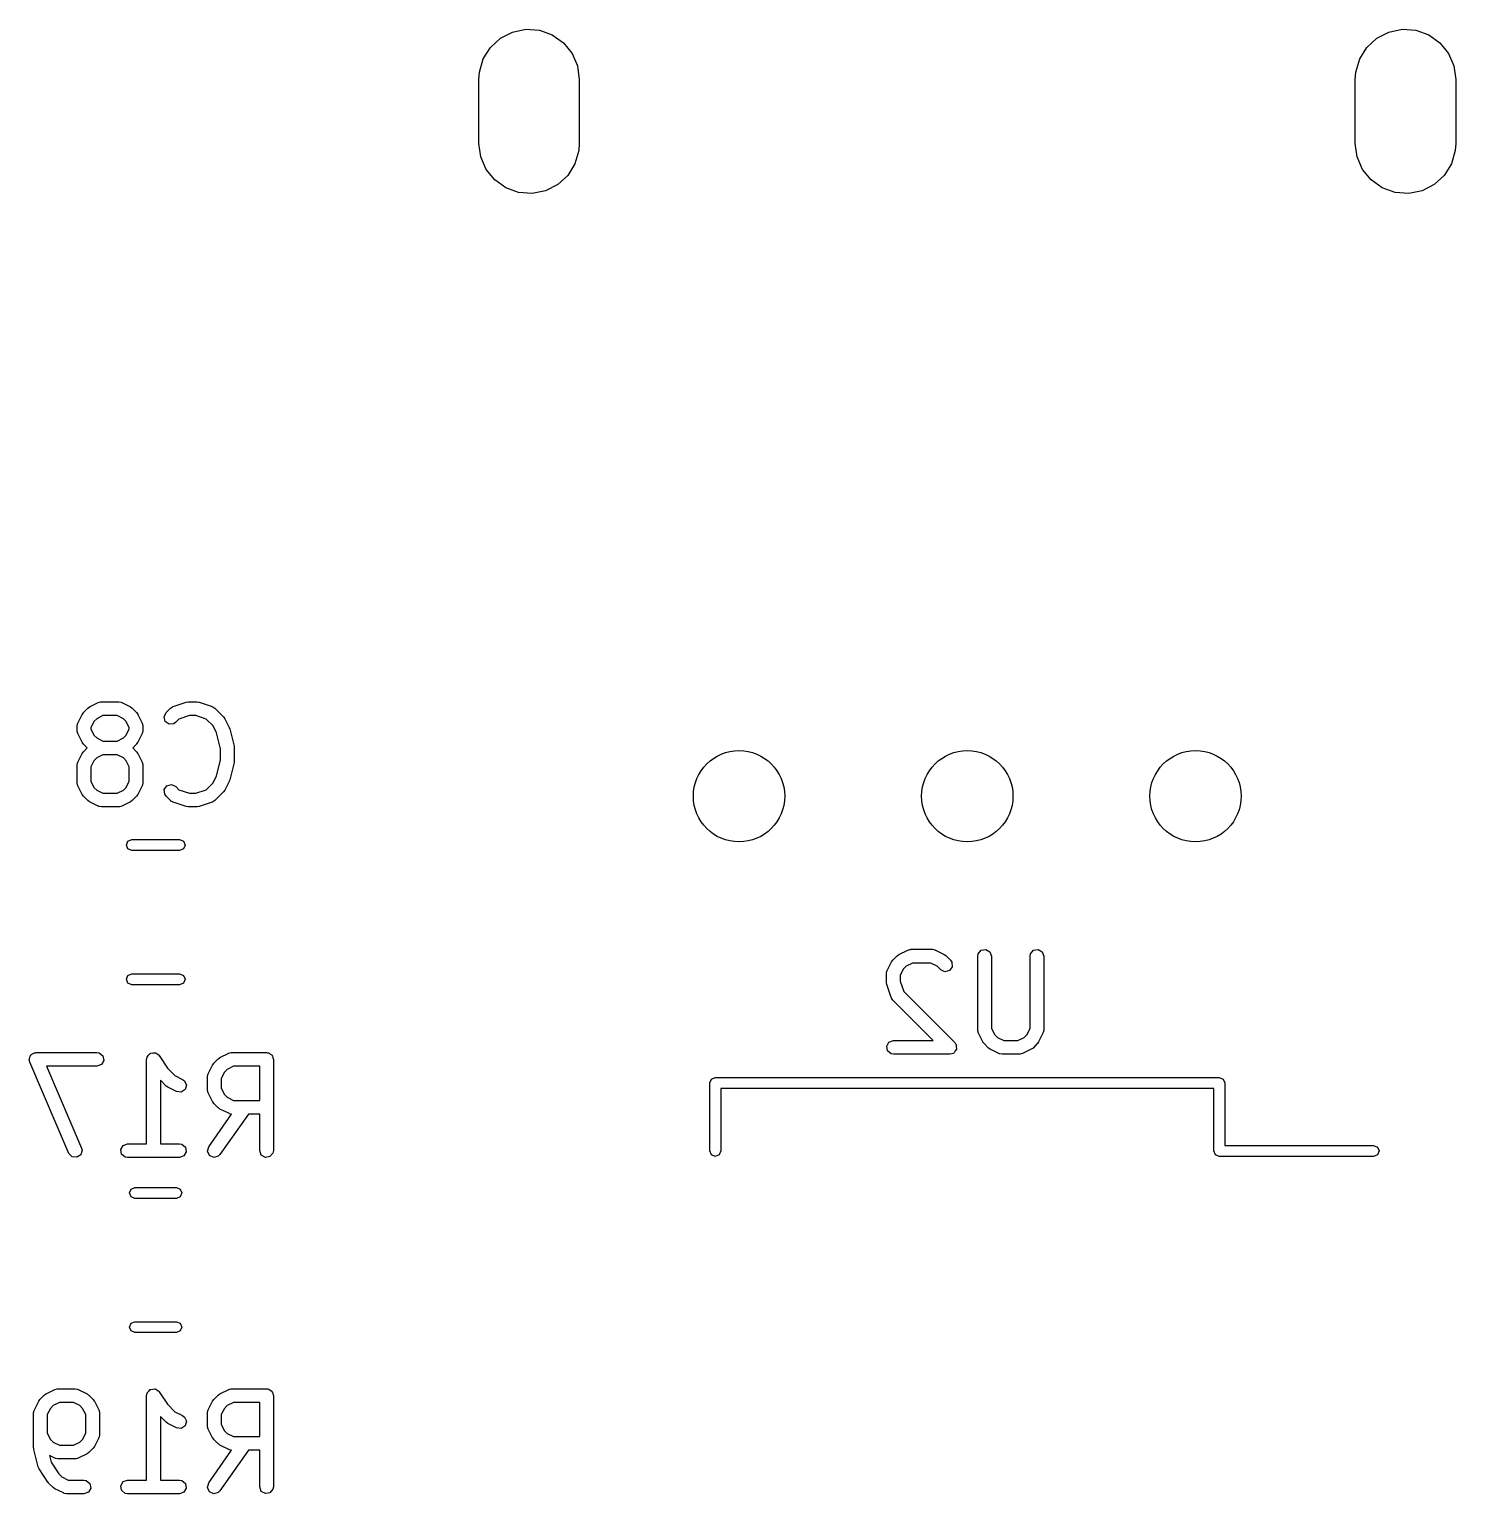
# Model space of a CAD drawing. Extents: x 84 to 124, y -233 to -38.
# Drawn here: x 93.87 to 109.49, y -187.35 to -171.32 of the extents above; entities that cross this region are included whole.
import ezdxf

# ---------------------------------------------------------------- set-up
doc = ezdxf.new("R2010")
doc.units = 0
doc.layers.add('BLACK', color=7, linetype='CONTINUOUS')

msp = doc.modelspace()

# ---------------------------------------------------------------- linework, layer by layer
at = {"layer": 'BLACK', "linetype": 'CONTINUOUS'}
for p, q in [((98.9162, -171.514), (99.0261, -171.413)), ((99.0261, -171.413), (99.1591, -171.346)), ((99.1591, -171.346), (99.3055, -171.316)), ((99.3055, -171.316), (99.4544, -171.327)), ((99.4544, -171.327), (99.5948, -171.378)), ((99.5948, -171.378), (99.7165, -171.464)), ((108.516, -171.514), (108.626, -171.413)), ((108.626, -171.413), (108.759, -171.346)), ((108.759, -171.346), (108.905, -171.316)), ((108.905, -171.316), (109.054, -171.327)), ((109.054, -171.327), (109.195, -171.378)), ((109.195, -171.378), (109.317, -171.464)), ((98.8375, -171.641), (98.9162, -171.514)), ((99.7165, -171.464), (99.8104, -171.58)), ((99.8104, -171.58), (99.8697, -171.717)), ((108.438, -171.641), (108.516, -171.514)), ((109.317, -171.464), (109.41, -171.58)), ((109.41, -171.58), (109.47, -171.717)), ((98.7959, -171.785), (98.8375, -171.641)), ((99.8697, -171.717), (99.89, -171.865)), ((108.396, -171.785), (108.438, -171.641)), ((109.47, -171.717), (109.49, -171.865)), ((98.79, -171.865), (98.7959, -171.785)), ((98.79, -172.565), (98.79, -171.865)), ((99.89, -171.865), (99.89, -172.565)), ((108.39, -171.865), (108.396, -171.785)), ((108.39, -172.565), (108.39, -171.865)), ((109.49, -171.865), (109.49, -172.565)), ((98.8103, -172.713), (98.79, -172.565)), ((99.89, -172.565), (99.8841, -172.645)), ((108.41, -172.713), (108.39, -172.565)), ((109.49, -172.565), (109.484, -172.645)), ((98.8695, -172.85), (98.8103, -172.713)), ((99.8841, -172.645), (99.8424, -172.789)), ((108.47, -172.85), (108.41, -172.713)), ((109.484, -172.645), (109.442, -172.789)), ((98.9635, -172.966), (98.8695, -172.85)), ((99.8424, -172.789), (99.7638, -172.916)), ((108.563, -172.966), (108.47, -172.85)), ((109.442, -172.789), (109.364, -172.916)), ((99.0852, -173.052), (98.9635, -172.966)), ((99.6539, -173.017), (99.5209, -173.084)), ((99.7638, -172.916), (99.6539, -173.017)), ((108.685, -173.052), (108.563, -172.966)), ((109.254, -173.017), (109.121, -173.084)), ((109.364, -172.916), (109.254, -173.017)), ((99.2256, -173.103), (99.0852, -173.052)), ((99.3745, -173.114), (99.2256, -173.103)), ((99.5209, -173.084), (99.3745, -173.114)), ((108.826, -173.103), (108.685, -173.052)), ((108.975, -173.114), (108.826, -173.103)), ((109.121, -173.084), (108.975, -173.114)), ((94.3972, -178.914), (94.4448, -178.819)), ((94.4448, -178.819), (94.4582, -178.801)), ((94.4582, -178.801), (94.4589, -178.8)), ((94.4589, -178.8), (94.5065, -178.752)), ((94.5065, -178.752), (94.5249, -178.739)), ((94.5249, -178.739), (94.526, -178.738)), ((94.526, -178.738), (94.6212, -178.69)), ((94.6212, -178.69), (94.6462, -178.683)), ((94.6462, -178.683), (94.6505, -178.684)), ((94.6505, -178.684), (94.6548, -178.682)), ((94.6548, -178.682), (94.8452, -178.682)), ((94.8452, -178.682), (94.8709, -178.687)), ((94.8709, -178.687), (94.8743, -178.69)), ((94.8743, -178.69), (94.8788, -178.69)), ((94.8788, -178.69), (94.974, -178.738)), ((94.974, -178.738), (94.992, -178.751)), ((94.992, -178.751), (94.9935, -178.752)), ((94.9935, -178.752), (95.0411, -178.8)), ((95.0411, -178.8), (95.054, -178.818)), ((95.054, -178.818), (95.0552, -178.819)), ((95.0552, -178.819), (95.1028, -178.914)), ((95.342, -178.846), (95.3636, -178.8)), ((95.3636, -178.8), (95.4113, -178.752)), ((95.4113, -178.752), (95.4326, -178.737)), ((95.4326, -178.737), (95.4371, -178.737)), ((95.4371, -178.737), (95.4406, -178.734)), ((95.4406, -178.734), (95.5834, -178.686)), ((95.5834, -178.686), (95.6056, -178.683)), ((95.6056, -178.683), (95.6071, -178.682)), ((95.6071, -178.682), (95.7024, -178.682)), ((95.7024, -178.682), (95.7245, -178.686)), ((95.7245, -178.686), (95.7261, -178.686)), ((95.7261, -178.686), (95.869, -178.734)), ((95.869, -178.734), (95.8919, -178.746)), ((95.8919, -178.746), (95.8942, -178.75)), ((95.8942, -178.75), (95.8983, -178.752)), ((95.8983, -178.752), (95.9935, -178.847)), ((94.3893, -178.948), (94.3938, -178.922)), ((94.3893, -178.995), (94.3893, -178.948)), ((94.3938, -178.922), (94.3967, -178.919)), ((94.3967, -178.919), (94.3972, -178.914)), ((94.5735, -178.897), (94.5393, -178.966)), ((94.5393, -178.966), (94.5393, -178.978)), ((94.5393, -178.978), (94.5735, -179.046)), ((94.6039, -178.867), (94.5735, -178.897)), ((94.6725, -178.832), (94.6039, -178.867)), ((94.8275, -178.832), (94.6725, -178.832)), ((94.896, -178.867), (94.8275, -178.832)), ((94.9265, -178.897), (94.896, -178.867)), ((94.9607, -178.966), (94.9265, -178.897)), ((94.9265, -179.046), (94.9607, -178.978)), ((94.9607, -178.978), (94.9607, -178.966)), ((95.1028, -178.914), (95.1102, -178.939)), ((95.1102, -178.939), (95.1092, -178.944)), ((95.1092, -178.944), (95.1107, -178.948)), ((95.1107, -178.948), (95.1107, -178.995)), ((95.3552, -178.896), (95.342, -178.846)), ((95.3973, -178.925), (95.3552, -178.896)), ((95.4484, -178.921), (95.3973, -178.925)), ((95.4697, -178.906), (95.4484, -178.921)), ((95.5048, -178.871), (95.4697, -178.906)), ((95.6193, -178.832), (95.5048, -178.871)), ((95.6902, -178.832), (95.6193, -178.832)), ((95.8047, -178.871), (95.6902, -178.832)), ((95.8788, -178.945), (95.8047, -178.871)), ((95.9173, -179.022), (95.8788, -178.945)), ((95.9935, -178.847), (96.0064, -178.866)), ((96.0064, -178.866), (96.0076, -178.867)), ((96.0076, -178.867), (96.0552, -178.962)), ((96.0552, -178.962), (96.0589, -178.974)), ((96.0589, -178.974), (96.0609, -178.977)), ((96.0609, -178.977), (96.1085, -179.168)), ((94.3908, -179), (94.3893, -178.995)), ((94.3898, -179.004), (94.3908, -179)), ((94.3972, -179.029), (94.3898, -179.004)), ((94.4448, -179.124), (94.3972, -179.029)), ((94.446, -179.125), (94.4448, -179.124)), ((94.4589, -179.144), (94.446, -179.125)), ((94.5011, -179.186), (94.4589, -179.144)), ((94.5735, -179.046), (94.6039, -179.077)), ((94.6039, -179.077), (94.6725, -179.111)), ((94.6725, -179.111), (94.8275, -179.111)), ((94.8275, -179.111), (94.896, -179.077)), ((94.896, -179.077), (94.9265, -179.046)), ((95.0411, -179.144), (94.9989, -179.186)), ((95.0418, -179.142), (95.0411, -179.144)), ((95.0552, -179.124), (95.0418, -179.142)), ((95.1028, -179.029), (95.0552, -179.124)), ((95.1033, -179.025), (95.1028, -179.029)), ((95.1062, -179.021), (95.1033, -179.025)), ((95.1107, -178.995), (95.1062, -179.021)), ((95.9607, -179.195), (95.9173, -179.022)), ((94.3972, -179.343), (94.4448, -179.248)), ((94.4448, -179.248), (94.4582, -179.23)), ((94.4582, -179.23), (94.4589, -179.228)), ((94.4589, -179.228), (94.5011, -179.186)), ((94.6039, -179.295), (94.5735, -179.326)), ((94.6725, -179.261), (94.6039, -179.295)), ((94.8275, -179.261), (94.6725, -179.261)), ((94.896, -179.295), (94.8275, -179.261)), ((94.9265, -179.326), (94.896, -179.295)), ((94.9989, -179.186), (95.0411, -179.228)), ((95.0411, -179.228), (95.054, -179.247)), ((95.054, -179.247), (95.0552, -179.248)), ((95.0552, -179.248), (95.1028, -179.343)), ((95.9607, -179.32), (95.9607, -179.195)), ((96.1085, -179.168), (96.1095, -179.183)), ((96.1095, -179.183), (96.1107, -179.186)), ((96.1107, -179.186), (96.1107, -179.329)), ((94.3893, -179.376), (94.3938, -179.351)), ((94.3893, -179.567), (94.3893, -179.376)), ((94.3938, -179.351), (94.3967, -179.347)), ((94.3967, -179.347), (94.3972, -179.343)), ((94.5735, -179.326), (94.5393, -179.394)), ((94.5393, -179.394), (94.5393, -179.549)), ((94.9607, -179.394), (94.9265, -179.326)), ((94.9607, -179.549), (94.9607, -179.394)), ((95.1028, -179.343), (95.1102, -179.368)), ((95.1102, -179.368), (95.1092, -179.372)), ((95.1092, -179.372), (95.1107, -179.376)), ((95.1107, -179.376), (95.1107, -179.567)), ((95.9173, -179.493), (95.9607, -179.32)), ((96.1085, -179.347), (96.0609, -179.537)), ((96.1107, -179.329), (96.1081, -179.344)), ((96.1081, -179.344), (96.1085, -179.347)), ((94.3908, -179.571), (94.3893, -179.567)), ((94.3898, -179.575), (94.3908, -179.571)), ((94.3972, -179.6), (94.3898, -179.575)), ((94.4448, -179.696), (94.3972, -179.6)), ((94.5393, -179.549), (94.5735, -179.618)), ((94.5735, -179.618), (94.6039, -179.648)), ((94.896, -179.648), (94.9265, -179.618)), ((94.9265, -179.618), (94.9607, -179.549)), ((95.1028, -179.6), (95.0552, -179.696)), ((95.1033, -179.596), (95.1028, -179.6)), ((95.1062, -179.593), (95.1033, -179.596)), ((95.1107, -179.567), (95.1062, -179.593)), ((95.3442, -179.643), (95.3736, -179.601)), ((95.3736, -179.601), (95.4232, -179.587)), ((95.4232, -179.587), (95.4697, -179.609)), ((95.4697, -179.609), (95.5048, -179.644)), ((95.8047, -179.644), (95.8788, -179.57)), ((95.8788, -179.57), (95.9173, -179.493)), ((96.0552, -179.553), (96.0076, -179.648)), ((96.0556, -179.549), (96.0552, -179.553)), ((96.0609, -179.537), (96.0556, -179.549)), ((94.446, -179.697), (94.4448, -179.696)), ((94.4589, -179.715), (94.446, -179.697)), ((94.5065, -179.763), (94.4589, -179.715)), ((94.508, -179.763), (94.5065, -179.763)), ((94.526, -179.777), (94.508, -179.763)), ((94.6212, -179.824), (94.526, -179.777)), ((94.6039, -179.648), (94.6725, -179.682)), ((94.6725, -179.682), (94.8275, -179.682)), ((94.8275, -179.682), (94.896, -179.648)), ((94.974, -179.777), (94.8788, -179.824)), ((94.9751, -179.776), (94.974, -179.777)), ((94.9935, -179.763), (94.9751, -179.776)), ((95.0411, -179.715), (94.9935, -179.763)), ((95.0418, -179.714), (95.0411, -179.715)), ((95.0552, -179.696), (95.0418, -179.714)), ((95.3487, -179.694), (95.3442, -179.643)), ((95.3636, -179.715), (95.3487, -179.694)), ((95.4113, -179.763), (95.3636, -179.715)), ((95.4153, -179.765), (95.4113, -179.763)), ((95.4177, -179.769), (95.4153, -179.765)), ((95.4406, -179.781), (95.4177, -179.769)), ((95.5834, -179.829), (95.4406, -179.781)), ((95.5048, -179.644), (95.6193, -179.682)), ((95.6193, -179.682), (95.6902, -179.682)), ((95.6902, -179.682), (95.8047, -179.644)), ((95.869, -179.781), (95.7261, -179.829)), ((95.8725, -179.778), (95.869, -179.781)), ((95.8769, -179.778), (95.8725, -179.778)), ((95.8983, -179.763), (95.8769, -179.778)), ((95.9935, -179.668), (95.8983, -179.763)), ((95.9942, -179.666), (95.9935, -179.668)), ((96.0076, -179.648), (95.9942, -179.666)), ((94.6257, -179.825), (94.6212, -179.824)), ((94.6291, -179.828), (94.6257, -179.825)), ((94.6548, -179.832), (94.6291, -179.828)), ((94.8452, -179.832), (94.6548, -179.832)), ((94.8495, -179.831), (94.8452, -179.832)), ((94.8538, -179.832), (94.8495, -179.831)), ((94.8788, -179.824), (94.8538, -179.832)), ((95.5851, -179.828), (95.5834, -179.829)), ((95.6071, -179.832), (95.5851, -179.828)), ((95.7024, -179.832), (95.6071, -179.832)), ((95.7039, -179.832), (95.7024, -179.832)), ((95.7261, -179.829), (95.7039, -179.832)), ((94.9287, -180.25), (94.9463, -180.208)), ((94.9463, -180.292), (94.9287, -180.25)), ((94.9463, -180.208), (94.9887, -180.19)), ((94.9887, -180.19), (95.5113, -180.19)), ((95.5113, -180.19), (95.5537, -180.208)), ((95.5537, -180.208), (95.5713, -180.25)), ((95.5713, -180.25), (95.5537, -180.292)), ((94.9887, -180.31), (94.9463, -180.292)), ((95.5113, -180.31), (94.9887, -180.31)), ((95.5537, -180.292), (95.5113, -180.31)), ((103.263, -181.624), (103.311, -181.529)), ((103.311, -181.529), (103.324, -181.511)), ((103.324, -181.511), (103.325, -181.51)), ((103.325, -181.51), (103.373, -181.462)), ((103.373, -181.462), (103.391, -181.449)), ((103.391, -181.449), (103.392, -181.448)), ((103.392, -181.448), (103.487, -181.4)), ((103.539, -181.542), (103.47, -181.577)), ((103.487, -181.4), (103.512, -181.393)), ((103.512, -181.393), (103.517, -181.394)), ((103.517, -181.394), (103.521, -181.392)), ((103.521, -181.392), (103.759, -181.392)), ((103.741, -181.542), (103.539, -181.542)), ((103.81, -181.577), (103.741, -181.542)), ((103.759, -181.392), (103.785, -181.397)), ((103.785, -181.397), (103.788, -181.4)), ((103.788, -181.4), (103.793, -181.4)), ((103.793, -181.4), (103.888, -181.448)), ((103.888, -181.448), (103.906, -181.461)), ((103.906, -181.461), (103.907, -181.462)), ((103.907, -181.462), (103.955, -181.51)), ((103.955, -181.51), (103.97, -181.531)), ((103.97, -181.531), (103.974, -181.582)), ((104.255, -181.467), (104.26, -181.442)), ((104.255, -182.277), (104.255, -181.467)), ((104.26, -181.442), (104.293, -181.402)), ((104.293, -181.402), (104.343, -181.394)), ((104.343, -181.394), (104.388, -181.419)), ((104.388, -181.419), (104.405, -181.467)), ((104.405, -181.467), (104.405, -182.259)), ((104.827, -181.467), (104.831, -181.442)), ((104.827, -182.259), (104.827, -181.467)), ((104.831, -181.442), (104.864, -181.402)), ((104.864, -181.402), (104.915, -181.394)), ((104.915, -181.394), (104.959, -181.419)), ((104.959, -181.419), (104.977, -181.467)), ((104.977, -181.467), (104.977, -182.277)), ((94.9287, -181.72), (94.9463, -181.678)), ((94.9463, -181.678), (94.9887, -181.66)), ((94.9887, -181.66), (95.5113, -181.66)), ((95.5113, -181.66), (95.5537, -181.678)), ((95.5537, -181.678), (95.5713, -181.72)), ((103.255, -181.658), (103.26, -181.632)), ((103.255, -181.753), (103.255, -181.658)), ((103.26, -181.632), (103.263, -181.629)), ((103.263, -181.629), (103.263, -181.624)), ((103.44, -181.607), (103.405, -181.676)), ((103.405, -181.676), (103.405, -181.741)), ((103.47, -181.577), (103.44, -181.607)), ((103.849, -181.616), (103.81, -181.577)), ((103.895, -181.637), (103.849, -181.616)), ((103.945, -181.624), (103.895, -181.637)), ((103.974, -181.582), (103.945, -181.624)), ((94.9463, -181.762), (94.9287, -181.72)), ((94.9887, -181.78), (94.9463, -181.762)), ((95.5113, -181.78), (94.9887, -181.78)), ((95.5537, -181.762), (95.5113, -181.78)), ((95.5713, -181.72), (95.5537, -181.762)), ((103.256, -181.755), (103.255, -181.753)), ((103.259, -181.777), (103.256, -181.755)), ((103.307, -181.92), (103.259, -181.777)), ((103.405, -181.741), (103.444, -181.855)), ((103.444, -181.855), (104.003, -182.414)), ((103.31, -181.923), (103.307, -181.92)), ((103.31, -181.928), (103.31, -181.923)), ((103.325, -181.949), (103.31, -181.928)), ((103.768, -182.392), (103.325, -181.949)), ((104.257, -182.281), (104.255, -182.277)), ((104.256, -182.285), (104.257, -182.281)), ((104.263, -182.31), (104.256, -182.285)), ((104.311, -182.406), (104.263, -182.31)), ((104.405, -182.259), (104.44, -182.328)), ((104.44, -182.328), (104.47, -182.358)), ((104.762, -182.358), (104.793, -182.328)), ((104.793, -182.328), (104.827, -182.259)), ((104.969, -182.31), (104.921, -182.406)), ((104.972, -182.303), (104.969, -182.306)), ((104.969, -182.306), (104.969, -182.31)), ((104.977, -182.277), (104.972, -182.303)), ((103.257, -182.454), (103.282, -182.41)), ((103.266, -182.505), (103.257, -182.454)), ((103.305, -182.538), (103.266, -182.505)), ((103.282, -182.41), (103.33, -182.392)), ((103.33, -182.392), (103.768, -182.392)), ((104.009, -182.505), (103.998, -182.525)), ((104.003, -182.414), (104.012, -182.428)), ((104.022, -182.487), (104.009, -182.505)), ((104.012, -182.428), (104.014, -182.43)), ((104.014, -182.43), (104.015, -182.432)), ((104.015, -182.432), (104.017, -182.436)), ((104.017, -182.436), (104.019, -182.458)), ((104.019, -182.458), (104.023, -182.48)), ((104.023, -182.48), (104.022, -182.483)), ((104.022, -182.483), (104.022, -182.487)), ((104.312, -182.407), (104.311, -182.406)), ((104.325, -182.425), (104.312, -182.407)), ((104.373, -182.473), (104.325, -182.425)), ((104.374, -182.473), (104.373, -182.473)), ((104.392, -182.487), (104.374, -182.473)), ((104.487, -182.534), (104.392, -182.487)), ((104.47, -182.358), (104.539, -182.392)), ((104.539, -182.392), (104.694, -182.392)), ((104.694, -182.392), (104.762, -182.358)), ((104.84, -182.487), (104.745, -182.534)), ((104.841, -182.486), (104.84, -182.487)), ((104.86, -182.473), (104.841, -182.486)), ((104.907, -182.425), (104.86, -182.473)), ((104.908, -182.424), (104.907, -182.425)), ((104.921, -182.406), (104.908, -182.424)), ((93.8656, -182.602), (93.8682, -182.593)), ((93.8715, -182.627), (93.8656, -182.602)), ((93.8666, -182.584), (93.8754, -182.569)), ((93.8682, -182.593), (93.8666, -182.584)), ((94.3001, -183.627), (93.8715, -182.627)), ((93.8754, -182.569), (93.8804, -182.552)), ((93.8804, -182.552), (93.8878, -182.548)), ((93.8878, -182.548), (93.8923, -182.54)), ((93.8923, -182.54), (93.9087, -182.534)), ((93.9087, -182.534), (93.9234, -182.524)), ((93.9234, -182.524), (93.9321, -182.525)), ((93.9321, -182.525), (93.9405, -182.522)), ((93.9405, -182.522), (94.6071, -182.522)), ((94.6071, -182.672), (94.0542, -182.672)), ((94.0542, -182.672), (94.438, -183.568)), ((94.6071, -182.522), (94.6328, -182.527)), ((94.6554, -182.655), (94.6071, -182.672)), ((94.6328, -182.527), (94.6721, -182.56)), ((94.681, -182.61), (94.6554, -182.655)), ((94.6721, -182.56), (94.681, -182.61)), ((95.1512, -182.597), (95.1557, -182.572)), ((95.1512, -183.522), (95.1512, -182.597)), ((95.1557, -182.572), (95.1585, -182.568)), ((95.1585, -182.568), (95.159, -182.564)), ((95.159, -182.564), (95.1747, -182.549)), ((95.1747, -182.549), (95.1887, -182.532)), ((95.1887, -182.532), (95.1929, -182.532)), ((95.1929, -182.532), (95.1961, -182.529)), ((95.1961, -182.529), (95.2178, -182.527)), ((95.2178, -182.527), (95.2392, -182.524)), ((95.2392, -182.524), (95.2429, -182.526)), ((95.2429, -182.526), (95.2473, -182.525)), ((95.2473, -182.525), (95.2648, -182.538)), ((95.2648, -182.538), (95.2836, -182.549)), ((95.2836, -182.549), (95.2851, -182.553)), ((95.2851, -182.553), (95.2886, -182.556)), ((95.2886, -182.556), (95.3797, -182.692)), ((95.8258, -182.754), (95.8734, -182.659)), ((95.8734, -182.659), (95.8868, -182.641)), ((95.8868, -182.641), (95.8874, -182.64)), ((95.8874, -182.64), (95.9351, -182.592)), ((95.9351, -182.592), (95.9534, -182.579)), ((95.9534, -182.579), (95.9546, -182.578)), ((95.9546, -182.578), (96.0498, -182.53)), ((96.101, -182.672), (96.0325, -182.707)), ((96.0498, -182.53), (96.0748, -182.523)), ((96.0748, -182.523), (96.0791, -182.524)), ((96.0791, -182.524), (96.0833, -182.522)), ((96.0833, -182.522), (96.4643, -182.522)), ((96.3893, -182.672), (96.101, -182.672)), ((96.3893, -183.046), (96.3893, -182.672)), ((96.4643, -182.522), (96.474, -182.524)), ((96.474, -182.524), (96.4773, -182.524)), ((96.4773, -182.524), (96.4802, -182.525)), ((96.4802, -182.525), (96.4899, -182.527)), ((96.4899, -182.527), (96.5049, -182.539)), ((96.5049, -182.539), (96.5217, -182.549)), ((96.5217, -182.549), (96.5241, -182.556)), ((96.5241, -182.556), (96.5292, -182.56)), ((96.5292, -182.56), (96.5326, -182.579)), ((96.5326, -182.579), (96.5393, -182.597)), ((96.5393, -182.597), (96.5393, -183.597)), ((103.33, -182.542), (103.305, -182.538)), ((103.95, -182.542), (103.33, -182.542)), ((103.971, -182.535), (103.95, -182.542)), ((103.993, -182.529), (103.971, -182.535)), ((103.995, -182.526), (103.993, -182.529)), ((103.998, -182.525), (103.995, -182.526)), ((104.492, -182.535), (104.487, -182.534)), ((104.495, -182.538), (104.492, -182.535)), ((104.521, -182.542), (104.495, -182.538)), ((104.711, -182.542), (104.521, -182.542)), ((104.716, -182.541), (104.711, -182.542)), ((104.72, -182.542), (104.716, -182.541)), ((104.745, -182.534), (104.72, -182.542)), ((95.3636, -182.889), (95.3012, -182.826)), ((95.3012, -182.826), (95.3012, -183.522)), ((95.3797, -182.692), (95.4611, -182.774)), ((95.4611, -182.774), (95.5454, -182.816)), ((95.5454, -182.816), (95.5664, -182.832)), ((95.5664, -182.832), (95.5868, -182.879)), ((95.8179, -182.788), (95.8224, -182.762)), ((95.8179, -182.931), (95.8179, -182.788)), ((95.8224, -182.762), (95.8253, -182.759)), ((95.8253, -182.759), (95.8258, -182.754)), ((96.0021, -182.737), (95.9679, -182.806)), ((95.9679, -182.806), (95.9679, -182.913)), ((96.0325, -182.707), (96.0021, -182.737)), ((101.32, -182.855), (101.338, -182.813)), ((101.338, -182.813), (101.38, -182.795)), ((101.38, -182.795), (106.9, -182.795)), ((106.9, -182.795), (106.942, -182.813)), ((106.942, -182.813), (106.96, -182.855)), ((95.3651, -182.889), (95.3636, -182.889)), ((95.3831, -182.903), (95.3651, -182.889)), ((95.4784, -182.95), (95.3831, -182.903)), ((95.5293, -182.956), (95.4784, -182.95)), ((95.5721, -182.928), (95.5293, -182.956)), ((95.5868, -182.879), (95.5721, -182.928)), ((95.8194, -182.935), (95.8179, -182.931)), ((95.8183, -182.939), (95.8194, -182.935)), ((95.8258, -182.964), (95.8183, -182.939)), ((95.8734, -183.059), (95.8258, -182.964)), ((95.9679, -182.913), (96.0021, -182.982)), ((96.0021, -182.982), (96.0325, -183.012)), ((101.32, -183.6), (101.32, -182.855)), ((106.84, -182.915), (101.44, -182.915)), ((101.44, -182.915), (101.44, -183.6)), ((106.84, -183.6), (106.84, -182.915)), ((106.96, -182.855), (106.96, -183.54)), ((95.8746, -183.061), (95.8734, -183.059)), ((95.8874, -183.079), (95.8746, -183.061)), ((95.9351, -183.127), (95.8874, -183.079)), ((95.9365, -183.127), (95.9351, -183.127)), ((95.9546, -183.141), (95.9365, -183.127)), ((96.0498, -183.188), (95.9546, -183.141)), ((96.0325, -183.012), (96.101, -183.046)), ((96.101, -183.046), (96.3893, -183.046)), ((95.8314, -183.554), (96.0823, -183.196)), ((96.2652, -183.196), (95.9543, -183.64)), ((96.0542, -183.189), (96.0498, -183.188)), ((96.0577, -183.192), (96.0542, -183.189)), ((96.0823, -183.196), (96.0577, -183.192)), ((96.3893, -183.196), (96.2652, -183.196)), ((96.3893, -183.597), (96.3893, -183.196)), ((94.3352, -183.664), (94.3001, -183.627)), ((94.4439, -183.593), (94.4291, -183.642)), ((94.438, -183.568), (94.4439, -183.593)), ((94.8666, -183.584), (94.8923, -183.54)), ((94.8755, -183.635), (94.8666, -183.584)), ((94.9148, -183.668), (94.8755, -183.635)), ((94.8923, -183.54), (94.9405, -183.522)), ((94.9405, -183.522), (95.1512, -183.522)), ((95.3012, -183.522), (95.5119, -183.522)), ((95.5119, -183.522), (95.5376, -183.527)), ((95.5376, -183.527), (95.5769, -183.56)), ((95.5858, -183.61), (95.5601, -183.655)), ((95.5769, -183.56), (95.5858, -183.61)), ((95.8181, -183.604), (95.8314, -183.554)), ((95.8398, -183.65), (95.8181, -183.604)), ((96.4068, -183.646), (96.3893, -183.597)), ((96.5348, -183.623), (96.5018, -183.662)), ((96.5393, -183.597), (96.5348, -183.623)), ((101.338, -183.642), (101.32, -183.6)), ((101.44, -183.6), (101.422, -183.642)), ((106.858, -183.642), (106.84, -183.6)), ((106.96, -183.54), (108.59, -183.54)), ((108.59, -183.54), (108.632, -183.558)), ((108.632, -183.558), (108.65, -183.6)), ((108.65, -183.6), (108.632, -183.642)), ((94.3862, -183.67), (94.3352, -183.664)), ((94.4291, -183.642), (94.3862, -183.67)), ((94.9405, -183.672), (94.9148, -183.668)), ((95.5119, -183.672), (94.9405, -183.672)), ((95.5601, -183.655), (95.5119, -183.672)), ((95.8863, -183.672), (95.8398, -183.65)), ((95.9359, -183.659), (95.8863, -183.672)), ((95.9543, -183.64), (95.9359, -183.659)), ((96.4513, -183.671), (96.4068, -183.646)), ((96.5018, -183.662), (96.4513, -183.671)), ((101.38, -183.66), (101.338, -183.642)), ((101.422, -183.642), (101.38, -183.66)), ((106.9, -183.66), (106.858, -183.642)), ((108.59, -183.66), (106.9, -183.66)), ((108.632, -183.642), (108.59, -183.66)), ((94.9629, -184.06), (94.9805, -184.018)), ((94.9805, -184.102), (94.9629, -184.06)), ((94.9805, -184.018), (95.0229, -184)), ((95.0229, -184.12), (94.9805, -184.102)), ((95.0229, -184), (95.4771, -184)), ((95.4771, -184), (95.5195, -184.018)), ((95.5195, -184.102), (95.4771, -184.12)), ((95.5195, -184.018), (95.5371, -184.06)), ((95.5371, -184.06), (95.5195, -184.102)), ((95.4771, -184.12), (95.0229, -184.12)), ((94.9629, -185.53), (94.9805, -185.488)), ((94.9805, -185.572), (94.9629, -185.53)), ((94.9805, -185.488), (95.0229, -185.47)), ((95.0229, -185.47), (95.4771, -185.47)), ((95.4771, -185.47), (95.5195, -185.488)), ((95.5195, -185.488), (95.5371, -185.53)), ((95.5371, -185.53), (95.5195, -185.572)), ((95.0229, -185.59), (94.9805, -185.572)), ((95.4771, -185.59), (95.0229, -185.59)), ((95.5195, -185.572), (95.4771, -185.59)), ((93.921, -186.436), (93.9686, -186.341)), ((93.9686, -186.341), (93.982, -186.323)), ((93.982, -186.323), (93.9827, -186.322)), ((93.9827, -186.322), (94.0303, -186.274)), ((94.0303, -186.274), (94.0487, -186.261)), ((94.0487, -186.261), (94.0498, -186.26)), ((94.0498, -186.26), (94.145, -186.212)), ((94.1963, -186.354), (94.1278, -186.389)), ((94.145, -186.212), (94.17, -186.205)), ((94.17, -186.205), (94.1744, -186.206)), ((94.1744, -186.206), (94.1786, -186.204)), ((94.1786, -186.204), (94.369, -186.204)), ((94.3513, -186.354), (94.1963, -186.354)), ((94.4199, -186.389), (94.3513, -186.354)), ((94.369, -186.204), (94.3947, -186.209)), ((94.3947, -186.209), (94.3981, -186.212)), ((94.3981, -186.212), (94.4026, -186.212)), ((94.4026, -186.212), (94.4978, -186.26)), ((94.4978, -186.26), (94.5158, -186.273)), ((94.5158, -186.273), (94.5173, -186.274)), ((94.5173, -186.274), (94.5649, -186.322)), ((94.5649, -186.322), (94.5778, -186.34)), ((94.5778, -186.34), (94.579, -186.341)), ((94.579, -186.341), (94.6266, -186.436)), ((95.1512, -186.279), (95.1557, -186.254)), ((95.1512, -187.204), (95.1512, -186.279)), ((95.1557, -186.254), (95.1585, -186.25)), ((95.1585, -186.25), (95.159, -186.246)), ((95.159, -186.246), (95.1747, -186.231)), ((95.1747, -186.231), (95.1887, -186.214)), ((95.1887, -186.214), (95.1929, -186.214)), ((95.1929, -186.214), (95.1961, -186.211)), ((95.1961, -186.211), (95.2178, -186.209)), ((95.2178, -186.209), (95.2392, -186.206)), ((95.2392, -186.206), (95.2429, -186.208)), ((95.2429, -186.208), (95.2473, -186.207)), ((95.2473, -186.207), (95.2648, -186.22)), ((95.2648, -186.22), (95.2836, -186.231)), ((95.2836, -186.231), (95.2851, -186.235)), ((95.2851, -186.235), (95.2886, -186.238)), ((95.2886, -186.238), (95.3797, -186.374)), ((95.8258, -186.436), (95.8734, -186.341)), ((95.8734, -186.341), (95.8868, -186.323)), ((95.8868, -186.323), (95.8874, -186.322)), ((95.8874, -186.322), (95.9351, -186.274)), ((95.9351, -186.274), (95.9534, -186.261)), ((95.9534, -186.261), (95.9546, -186.26)), ((95.9546, -186.26), (96.0498, -186.212)), ((96.101, -186.354), (96.0325, -186.389)), ((96.0498, -186.212), (96.0748, -186.205)), ((96.0748, -186.205), (96.0791, -186.206)), ((96.0791, -186.206), (96.0833, -186.204)), ((96.0833, -186.204), (96.4643, -186.204)), ((96.3893, -186.354), (96.101, -186.354)), ((96.3893, -186.728), (96.3893, -186.354)), ((96.4643, -186.204), (96.474, -186.206)), ((96.474, -186.206), (96.4773, -186.206)), ((96.4773, -186.206), (96.4802, -186.207)), ((96.4802, -186.207), (96.4899, -186.209)), ((96.4899, -186.209), (96.5049, -186.221)), ((96.5049, -186.221), (96.5217, -186.231)), ((96.5217, -186.231), (96.5241, -186.238)), ((96.5241, -186.238), (96.5292, -186.242)), ((96.5292, -186.242), (96.5326, -186.261)), ((96.5326, -186.261), (96.5393, -186.279)), ((96.5393, -186.279), (96.5393, -187.279)), ((93.9131, -186.47), (93.9176, -186.444)), ((93.9131, -186.851), (93.9131, -186.47)), ((93.9176, -186.444), (93.9205, -186.441)), ((93.9205, -186.441), (93.921, -186.436)), ((94.0974, -186.419), (94.0631, -186.488)), ((94.0631, -186.488), (94.0631, -186.69)), ((94.1278, -186.389), (94.0974, -186.419)), ((94.4503, -186.419), (94.4199, -186.389)), ((94.4845, -186.488), (94.4503, -186.419)), ((94.4845, -186.69), (94.4845, -186.488)), ((94.6266, -186.436), (94.634, -186.461)), ((94.634, -186.461), (94.633, -186.466)), ((94.633, -186.466), (94.6345, -186.47)), ((94.6345, -186.47), (94.6345, -186.708)), ((95.3636, -186.571), (95.3012, -186.508)), ((95.3012, -186.508), (95.3012, -187.204)), ((95.3797, -186.374), (95.4611, -186.456)), ((95.4611, -186.456), (95.5454, -186.498)), ((95.5454, -186.498), (95.5664, -186.514)), ((95.5664, -186.514), (95.5868, -186.561)), ((95.8179, -186.47), (95.8224, -186.444)), ((95.8179, -186.613), (95.8179, -186.47)), ((95.8224, -186.444), (95.8253, -186.441)), ((95.8253, -186.441), (95.8258, -186.436)), ((96.0021, -186.419), (95.9679, -186.488)), ((95.9679, -186.488), (95.9679, -186.595)), ((96.0325, -186.389), (96.0021, -186.419)), ((95.3651, -186.571), (95.3636, -186.571)), ((95.3831, -186.585), (95.3651, -186.571)), ((95.4784, -186.632), (95.3831, -186.585)), ((95.5293, -186.638), (95.4784, -186.632)), ((95.5721, -186.61), (95.5293, -186.638)), ((95.5868, -186.561), (95.5721, -186.61)), ((95.8194, -186.617), (95.8179, -186.613)), ((95.8183, -186.621), (95.8194, -186.617)), ((95.8258, -186.646), (95.8183, -186.621)), ((95.8734, -186.741), (95.8258, -186.646)), ((95.9679, -186.595), (96.0021, -186.664)), ((96.0021, -186.664), (96.0325, -186.694)), ((94.0631, -186.69), (94.0974, -186.759)), ((94.0974, -186.759), (94.1278, -186.789)), ((94.1278, -186.789), (94.1963, -186.823)), ((94.1963, -186.823), (94.3513, -186.823)), ((94.3513, -186.823), (94.4199, -186.789)), ((94.4199, -186.789), (94.4503, -186.759)), ((94.4503, -186.759), (94.4845, -186.69)), ((94.579, -186.837), (94.5656, -186.855)), ((94.6266, -186.741), (94.579, -186.837)), ((94.6271, -186.737), (94.6266, -186.741)), ((94.63, -186.734), (94.6271, -186.737)), ((94.6345, -186.708), (94.63, -186.734)), ((95.8746, -186.743), (95.8734, -186.741)), ((95.8874, -186.761), (95.8746, -186.743)), ((95.9351, -186.809), (95.8874, -186.761)), ((95.9365, -186.809), (95.9351, -186.809)), ((95.9546, -186.823), (95.9365, -186.809)), ((96.0498, -186.87), (95.9546, -186.823)), ((96.0325, -186.694), (96.101, -186.728)), ((96.101, -186.728), (96.3893, -186.728)), ((93.9143, -186.854), (93.9131, -186.851)), ((93.9153, -186.869), (93.9143, -186.854)), ((93.963, -187.059), (93.9153, -186.869)), ((94.145, -186.966), (94.0868, -186.936)), ((94.0868, -186.936), (94.1053, -187.01)), ((94.1495, -186.966), (94.145, -186.966)), ((94.1529, -186.969), (94.1495, -186.966)), ((94.1786, -186.973), (94.1529, -186.969)), ((94.369, -186.973), (94.1786, -186.973)), ((94.3733, -186.972), (94.369, -186.973)), ((94.3776, -186.973), (94.3733, -186.972)), ((94.4026, -186.966), (94.3776, -186.973)), ((94.4978, -186.918), (94.4026, -186.966)), ((94.499, -186.917), (94.4978, -186.918)), ((94.5173, -186.904), (94.499, -186.917)), ((94.5649, -186.856), (94.5173, -186.904)), ((94.5656, -186.855), (94.5649, -186.856)), ((95.8314, -187.236), (96.0823, -186.878)), ((96.2652, -186.878), (95.9543, -187.322)), ((96.0542, -186.871), (96.0498, -186.87)), ((96.0577, -186.874), (96.0542, -186.871)), ((96.0823, -186.878), (96.0577, -186.874)), ((96.3893, -186.878), (96.2652, -186.878)), ((96.3893, -187.279), (96.3893, -186.878)), ((93.9632, -187.06), (93.963, -187.059)), ((93.9733, -187.083), (93.9632, -187.06)), ((94.0685, -187.226), (93.9733, -187.083)), ((94.1053, -187.01), (94.1892, -187.136)), ((94.1892, -187.136), (94.223, -187.17)), ((94.0714, -187.228), (94.0685, -187.226)), ((94.0779, -187.237), (94.0714, -187.228)), ((94.1255, -187.285), (94.0779, -187.237)), ((94.127, -187.285), (94.1255, -187.285)), ((94.145, -187.299), (94.127, -187.285)), ((94.2403, -187.346), (94.145, -187.299)), ((94.223, -187.17), (94.2915, -187.204)), ((94.2915, -187.204), (94.4643, -187.204)), ((94.4643, -187.204), (94.4899, -187.209)), ((94.4899, -187.209), (94.5292, -187.242)), ((94.5381, -187.292), (94.5125, -187.337)), ((94.5292, -187.242), (94.5381, -187.292)), ((94.8666, -187.266), (94.8923, -187.222)), ((94.8755, -187.317), (94.8666, -187.266)), ((94.9148, -187.35), (94.8755, -187.317)), ((94.8923, -187.222), (94.9405, -187.204)), ((94.9405, -187.204), (95.1512, -187.204)), ((95.3012, -187.204), (95.5119, -187.204)), ((95.5119, -187.204), (95.5376, -187.209)), ((95.5376, -187.209), (95.5769, -187.242)), ((95.5858, -187.292), (95.5601, -187.337)), ((95.5769, -187.242), (95.5858, -187.292)), ((95.8181, -187.286), (95.8314, -187.236)), ((95.8398, -187.332), (95.8181, -187.286)), ((95.9543, -187.322), (95.9359, -187.341)), ((96.4068, -187.328), (96.3893, -187.279)), ((96.5348, -187.305), (96.5018, -187.344)), ((96.5393, -187.279), (96.5348, -187.305)), ((94.2447, -187.347), (94.2403, -187.346)), ((94.2482, -187.35), (94.2447, -187.347)), ((94.2738, -187.354), (94.2482, -187.35)), ((94.4643, -187.354), (94.2738, -187.354)), ((94.5125, -187.337), (94.4643, -187.354)), ((94.9405, -187.354), (94.9148, -187.35)), ((95.5119, -187.354), (94.9405, -187.354)), ((95.5601, -187.337), (95.5119, -187.354)), ((95.8863, -187.354), (95.8398, -187.332)), ((95.9359, -187.341), (95.8863, -187.354)), ((96.4513, -187.353), (96.4068, -187.328)), ((96.5018, -187.344), (96.4513, -187.353))]:
    msp.add_line(p, q, dxfattribs=at)
at = {"layer": 'BLACK'}
for centre in [(101.64, -179.715), (104.14, -179.715), (106.64, -179.715)]:
    msp.add_circle(centre, 0.5, dxfattribs=at)

doc.saveas('drawing.dxf')
